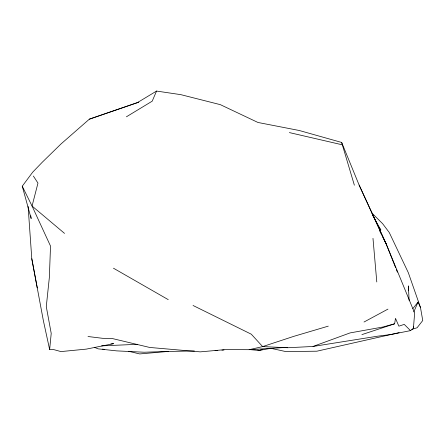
<?xml version="1.0" encoding="UTF-8"?>
<svg xmlns="http://www.w3.org/2000/svg" width="445" height="445" viewBox="0 0 445 445"><rect width="100%" height="100%" fill="white"/><g stroke="black" fill="none" stroke-linecap="round" stroke-linejoin="round"><path stroke-width="0.67" d="M408.293 290.769L408.404 285.913L409.111 300.386M413.494 327.509L414.64 313.041L386.115 243.793L359.115 185.053L341.677 142.456L299.307 130.507L257.939 122.464L220.375 104.67L180.854 94.657L156.551 91.064L137.288 102.695L89.373 119.154L60.998 143.963L42.353 162.152L32.746 172.109L22.25 186.205L31.167 218.573L30.772 215.842M110.844 343.918L113.592 343.668L86.341 349.114L60.954 351.583L53.611 349.57L49.64 349.581L51.214 333.383L46.28 306.622L49.345 277.513L50.524 246.079L32.062 206.046L22.25 186.205M361.902 334.623L394.637 323.793L395.488 318.347L398.87 326.174L404.249 324.383L410.501 330.629L413.255 328.549L413.605 326.78M156.551 91.064L152.201 101.176L126.402 116.807M413.828 311.889L418.033 302.094L420.475 307.495L422.75 320.517L417.071 327.77L411.814 329.339M412.877 308.574L418.033 302.094M364.021 322.019L387.957 309.114M88.015 336.515L102.484 338.3L112.335 338.545L149.692 347.456L200.3 351.861L225.404 349.592L249.139 349.692L262.645 346.599L287.832 347.74L313.013 346.466L350.059 332.916L382.845 327.025L394.637 323.793M137.288 102.695L138.417 102.294M89.373 119.154L138.801 102.139M328.276 326.141L293.889 336.32L262.645 346.599L251.308 334.212L193.047 305.481M262.177 349.581L258.99 350.465L249.439 349.564M399.137 332.643L316.868 351.2L285.729 351.567L270.538 348.246M410.501 330.629L390.91 334.529L377.716 336.175L313.013 346.466M271.161 348.263L258.99 350.465L257.772 349.931M194.387 350.955L168.249 351.433L139.674 353.936L128.538 351.272M221.927 350.159L224.002 349.976M249.139 349.692L287.392 347.356M101.571 345.871L137.433 344.313M166.174 351.311L168.249 351.433L144.186 352.229L116.673 350.877L98.184 348.863L94.568 347.395M215.03 350.571L217.777 350.521M165.484 351.339L168.249 351.433M289.389 132.588L342.344 144.825L354.365 185.192M102.623 349.052L104.564 349.586M113.458 268.207L168.255 299.646M64.531 233.386L32.062 206.046L37.964 183.095L33.369 176.042M371.369 212.538L382.594 223.646L389.253 232.496L408.321 272.69L420.475 307.495M378.784 227.328L380.881 230.071L372.526 215.113M379.663 230.86L381.816 235.171M382.427 236.401L386.115 243.793L395.599 267.629M386.115 243.793L359.115 185.053M396.367 269.559L397.391 272.134M341.677 142.456L342.344 144.825M49.64 349.581L43.365 320.645L31.79 258.723L28.102 206.413M31.79 258.723L37.269 287.915M372.982 238.353L376.793 281.963"/></g></svg>
